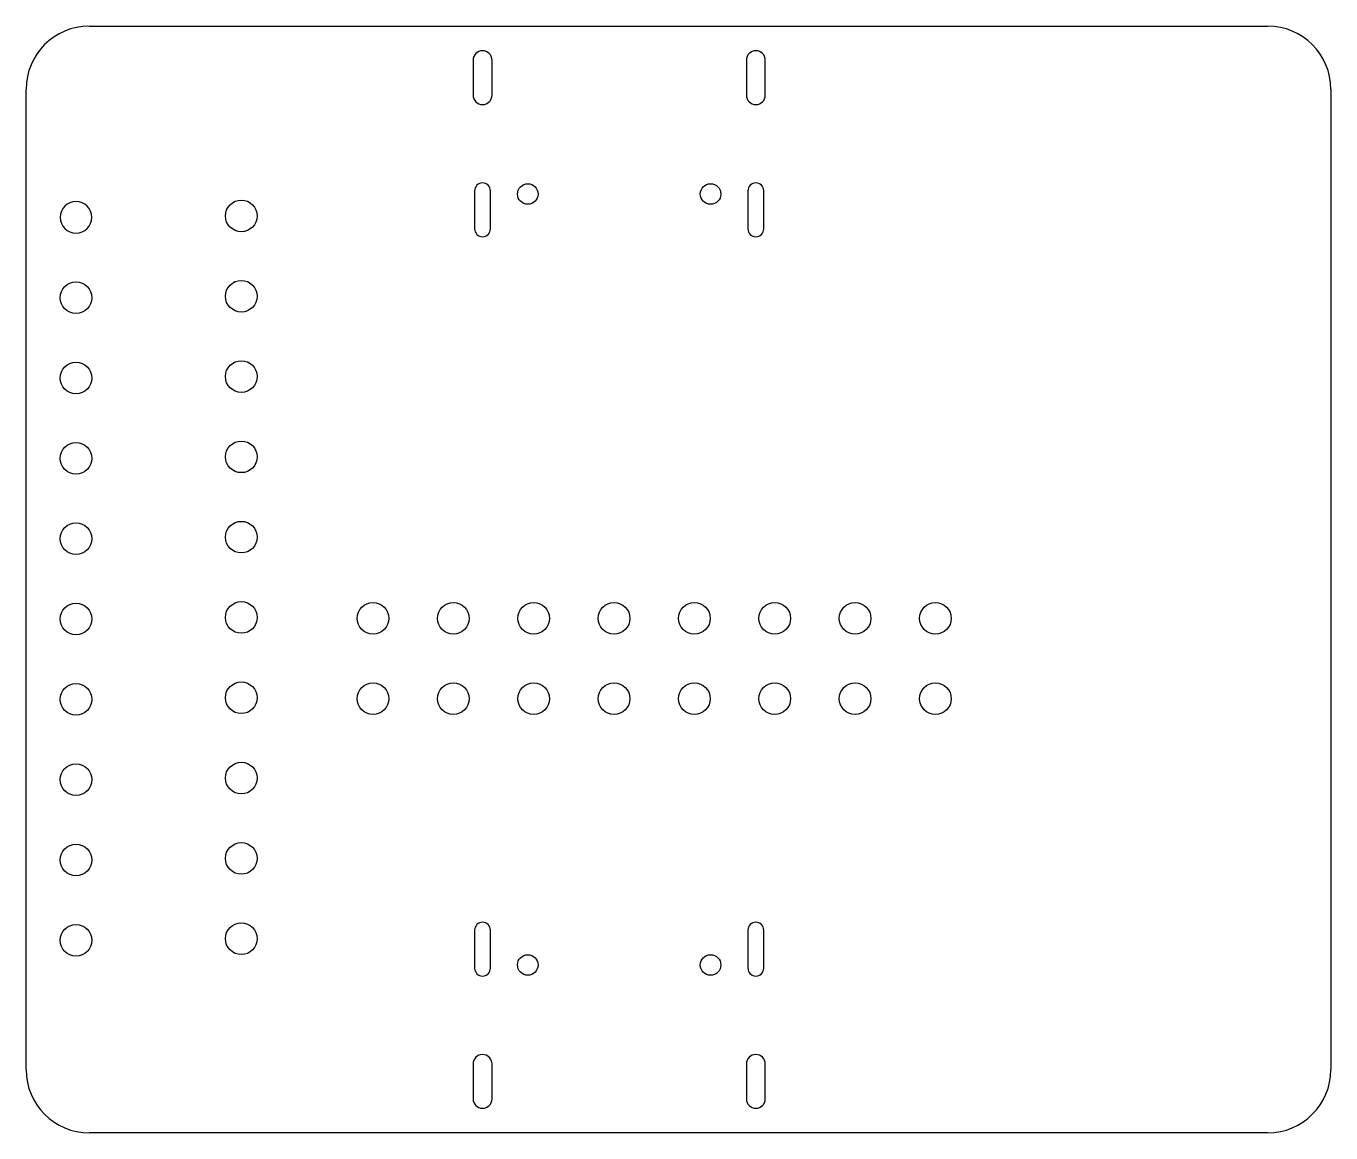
# Model space of a CAD drawing. Extents: x 1.31 to 2.93, y -4.63 to -3.25.
import ezdxf

# ---------------------------------------------------------------- set-up
doc = ezdxf.new("R2010")
doc.units = 0
doc.header["$MEASUREMENT"] = 0
doc.layers.add('WHITE', color=7, linetype='CONTINUOUS')

msp = doc.modelspace()

# ---------------------------------------------------------------- linework, layer by layer
at = {"layer": 'WHITE', "linetype": 'CONTINUOUS'}
for p, q in [((1.3878, -3.248), (2.8543, -3.248)), ((1.8654, -3.2906), (1.8654, -3.3339)), ((1.889, -3.3339), (1.889, -3.2906)), ((2.2055, -3.2906), (2.2055, -3.3339)), ((2.2291, -3.3339), (2.2291, -3.2906)), ((1.3091, -4.5472), (1.3091, -3.3268)), ((2.9331, -3.3268), (2.9331, -4.5472)), ((1.8673, -3.4531), (1.8673, -3.5004)), ((1.887, -3.5004), (1.887, -3.4531)), ((2.2075, -3.4531), (2.2075, -3.5004)), ((2.2272, -3.5004), (2.2272, -3.4531)), ((1.8673, -4.3736), (1.8673, -4.4209)), ((1.887, -4.4209), (1.887, -4.3736)), ((2.2075, -4.3736), (2.2075, -4.4209)), ((2.2272, -4.4209), (2.2272, -4.3736)), ((1.8654, -4.5402), (1.8654, -4.5835)), ((1.889, -4.5835), (1.889, -4.5402)), ((2.2055, -4.5402), (2.2055, -4.5835)), ((2.2291, -4.5835), (2.2291, -4.5402)), ((2.8543, -4.626), (1.3878, -4.626))]:
    msp.add_line(p, q, dxfattribs=at)
at = {"layer": 'WHITE'}
for centre, radius in [((1.9335, -3.4571), 0.0128), ((2.161, -3.4571), 0.0128), ((1.5768, -3.4843), 0.0197), ((1.3711, -3.5862), 0.0197), ((1.5768, -3.5843), 0.0197), ((1.3711, -3.6862), 0.0197), ((1.5768, -3.6843), 0.0197), ((1.3711, -3.7862), 0.0197), ((1.5768, -3.7843), 0.0197), ((1.5768, -3.8843), 0.0197), ((1.3711, -3.8862), 0.0197), ((1.3711, -3.9862), 0.0197), ((1.5768, -3.9843), 0.0197), ((1.7409, -3.9854), 0.0197), ((1.8409, -3.9854), 0.0197), ((1.9409, -3.9854), 0.0197), ((2.0409, -3.9854), 0.0197), ((2.1409, -3.9854), 0.0197), ((2.2409, -3.9854), 0.0197), ((2.3409, -3.9854), 0.0197), ((2.4409, -3.9854), 0.0197), ((1.3711, -4.0862), 0.0197), ((1.5768, -4.0843), 0.0197), ((1.7409, -4.0854), 0.0197), ((1.8409, -4.0854), 0.0197), ((1.9409, -4.0854), 0.0197), ((2.0409, -4.0854), 0.0197), ((2.1409, -4.0854), 0.0197), ((2.2409, -4.0854), 0.0197), ((2.3409, -4.0854), 0.0197), ((2.4409, -4.0854), 0.0197), ((1.3711, -4.1862), 0.0197), ((1.5768, -4.1843), 0.0197), ((1.3711, -4.2862), 0.0197), ((1.5768, -4.2843), 0.0197), ((1.3711, -4.3862), 0.0197), ((1.5768, -4.3843), 0.0197), ((1.9335, -4.4169), 0.0128), ((2.161, -4.4169), 0.0128)]:
    msp.add_circle(centre, radius, dxfattribs=at)
for centre, radius, start, end in [((1.3878, -3.3268), 0.0787, 90, 180), ((2.8543, -3.3268), 0.0787, 0, 90), ((1.8772, -3.2906), 0.0118, 0, 180), ((2.2173, -3.2906), 0.0118, 0, 180), ((1.8772, -3.3339), 0.0118, 180, 360), ((2.2173, -3.3339), 0.0118, 180, 360), ((1.8772, -3.4531), 0.00984, 0, 180), ((2.2173, -3.4531), 0.00984, 0, 180), ((1.3711, -3.4862), 0.0197, 0, 180), ((1.3711, -3.4862), 0.0197, -180, 0), ((1.8772, -3.5004), 0.00984, 180, 360), ((2.2173, -3.5004), 0.00984, 180, 360), ((1.8772, -4.3736), 0.00984, 0, 180), ((2.2173, -4.3736), 0.00984, 0, 180), ((1.8772, -4.4209), 0.00984, -180, 0), ((2.2173, -4.4209), 0.00984, -180, 0), ((1.8772, -4.5402), 0.0118, 0, 180), ((2.2173, -4.5402), 0.0118, 0, 180), ((1.3878, -4.5472), 0.0787, -180, -90), ((2.8543, -4.5472), 0.0787, -90, 0), ((1.8772, -4.5835), 0.0118, -180, 0), ((2.2173, -4.5835), 0.0118, -180, 0)]:
    msp.add_arc(centre, radius, start, end, dxfattribs=at)

doc.saveas('drawing.dxf')
